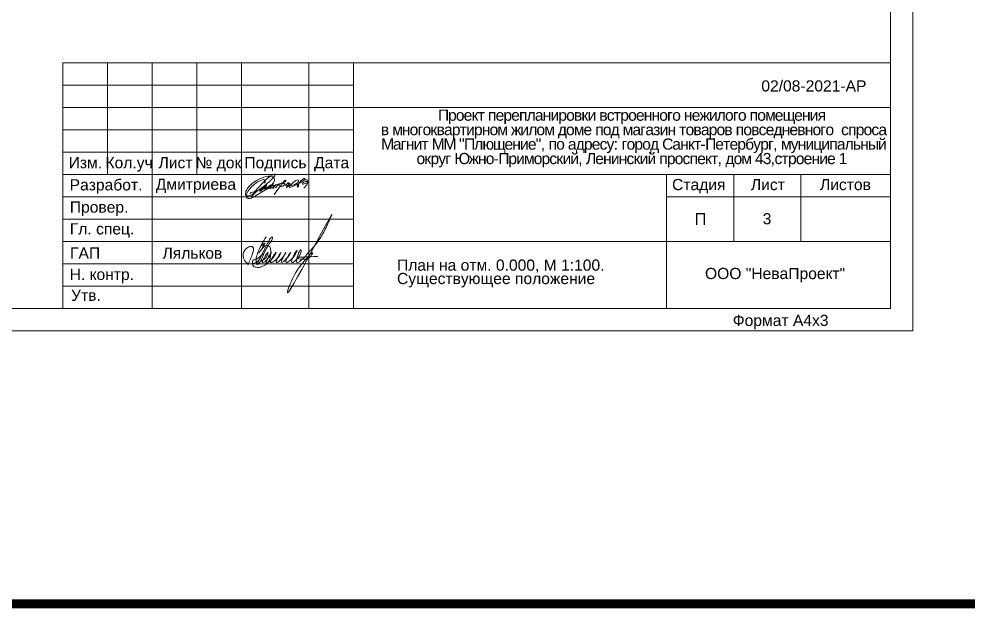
# Model space of a CAD drawing. Header units: metres. Extents: x -443 to 179, y -184 to -91.
# Drawn here: x -230.85 to -209.64, y -183.84 to -170.51 of the extents above; entities that cross this region are included whole.
import ezdxf
from ezdxf.enums import TextEntityAlignment as Align

# ---------------------------------------------------------------- set-up
doc = ezdxf.new("R2010")
doc.units = ezdxf.units.M
doc.header["$MEASUREMENT"] = 0
for name, color, linetype, lineweight in [('Level 1', 7, 'Continuous', 0), ('Level 50', 7, 'Continuous', 0), ('Level 63', 7, 'Continuous', 0)]:
    doc.layers.add(name, color=color, linetype=linetype, lineweight=lineweight)
doc.styles.add('GOST 2.304', font='CS_Gost2304.shx')
doc.styles.add('Style-Arial', font='arial.ttf')

msp = doc.modelspace()

# ---------------------------------------------------------------- linework, layer by layer
at = {"color": 1, "linetype": 'Continuous', "lineweight": 13}
msp.add_lwpolyline([(-442.29268327, -139.59917875, 0.5, 0.2, 0), (179.07218429, -139.59917875, 0.2, 0.2, 0), (179.07218429, -183.59219554, 0.2, 0.2, 0), (-442.29268327, -183.59219554, 0.2, 0.2, 0)], format="xyseb", close=True, dxfattribs=at)
at = {"color": 7, "linetype": 'Continuous', "lineweight": 13}
msp.add_lwpolyline([(-273.87556697, -147.78575835), (-210.87556697, -147.78575835), (-210.87556697, -177.48575835), (-273.87556697, -177.48575835)], close=True, dxfattribs=at)
at = {"color": 5, "linetype": 'Continuous', "lineweight": 20}
for points in [[(-225.15343414, -174.06229757), (-225.18464027, -174.03611568), (-225.20776358, -174.02699175), (-225.235757, -174.02334283), (-225.27956986, -174.02455892), (-225.32521063, -174.03307415), (-225.38119488, -174.04523896), (-225.44935052, -174.07504294), (-225.48099328, -174.08781579), (-225.54086845, -174.11719891), (-225.62484482, -174.17072446), (-225.66561677, -174.20843497), (-225.70517055, -174.24371265), (-225.7319458, -174.27838229), (-225.75324508, -174.31001105), (-225.76663206, -174.33373197), (-225.77880215, -174.36110312), (-225.78488785, -174.3902984), (-225.78975666, -174.41827758), (-225.78610473, -174.43834958), (-225.77271775, -174.45355527), (-225.75872104, -174.46328724), (-225.7319458, -174.46572007), (-225.67291935, -174.44443199), (-225.61571693, -174.41766954), (-225.57860853, -174.37661511), (-225.53382811, -174.31434067), (-225.47931264, -174.25304014), (-225.41895563, -174.18881983), (-225.35081033, -174.12168037), (-225.31089743, -174.08275966), (-225.24372615, -174.0311885), (-225.19669669, -174.00119667), (-225.16621397, -173.9865722), (-225.14853432, -173.98047867), (-225.1406091, -173.98047867), (-225.13207414, -173.98352544), (-225.12902677, -173.99022832), (-225.13390334, -174.00485279), (-225.16377633, -174.04933491), (-225.25522192, -174.14317529), (-225.35581349, -174.23031278), (-225.46554846, -174.31074673), (-225.54495314, -174.36893046), (-225.6565173, -174.47922336), (-225.61445225, -174.41828806)], [(-225.15343414, -174.06229757), (-225.14690665, -174.06750031), (-225.14044375, -174.08297107), (-225.13758886, -174.10009383), (-225.13924237, -174.12277472), (-225.16363552, -174.17438712), (-225.21372139, -174.23099609), (-225.26149622, -174.26873606), (-225.3551508, -174.3391651), (-225.52711331, -174.44389529), (-225.61127441, -174.49012823), (-225.65990829, -174.5152053), (-225.69503247, -174.5221497), (-225.72591178, -174.5221497), (-225.75022872, -174.51404747), (-225.76643958, -174.49514378), (-225.77107199, -174.47778278), (-225.76914204, -174.44306078), (-225.75894711, -174.4143865), (-225.73531612, -174.36908296), (-225.72136979, -174.34468855), (-225.70161163, -174.3168095), (-225.66868352, -174.27808841), (-225.64505253, -174.25640435), (-225.60155745, -174.21630617), (-225.54732231, -174.17526156), (-225.51555553, -174.15202891), (-225.48456512, -174.13305584), (-225.45473476, -174.11872917), (-225.41986894, -174.10478932), (-225.3884897, -174.09975544), (-225.36989546, -174.10401503), (-225.35013859, -174.12763449), (-225.35207501, -174.16054741), (-225.36098588, -174.17681079)], [(-225.10487002, -174.2167964), (-224.92607902, -174.16011412), (-224.90363262, -174.14751799), (-224.89457448, -174.14161362), (-224.89024306, -174.12901814), (-224.88906106, -174.11681537), (-224.89693719, -174.11209174), (-224.90796404, -174.11996424), (-224.97254913, -174.18727452), (-225.14782641, -174.43267232)], [(-224.83546148, -174.25317628), (-224.69940469, -174.2163186), (-224.62883338, -174.17501219), (-224.60530961, -174.14450984), (-224.60658074, -174.11082918), (-224.61993155, -174.10256789), (-224.66634352, -174.11972599), (-224.72102047, -174.16420942), (-224.80812301, -174.24999861), (-224.81130214, -174.26525011), (-224.80430831, -174.27351139), (-224.7756987, -174.26779225), (-224.70385496, -174.24237286), (-224.58369254, -174.17691879), (-224.54912384, -174.16216014), (-224.46710842, -174.10242521), (-224.46392929, -174.08336116), (-224.46647285, -174.0706518), (-224.48745306, -174.07319328), (-224.55484524, -174.13038673), (-224.61524488, -174.21681145), (-224.63300462, -174.25542977), (-224.62464276, -174.26657223), (-224.60155045, -174.25821539), (-224.59955978, -174.23831749), (-224.61110594, -174.22040866), (-224.62981903, -174.2136436), (-224.63220757, -174.2052861)], [(-224.40081944, -174.16467936), (-224.40679275, -174.14677054), (-224.41913466, -174.14358698), (-224.44700535, -174.14318903), (-224.48602432, -174.15870954), (-224.50394166, -174.17064854), (-224.51708061, -174.18776082), (-224.51708061, -174.19611832), (-224.5095158, -174.20089366), (-224.4987654, -174.20089366), (-224.47646884, -174.19572037), (-224.45377441, -174.18895466), (-224.4354592, -174.18298548), (-224.41953253, -174.17860743), (-224.40719063, -174.16985265), (-224.39922794, -174.16348487), (-224.39922794, -174.14756643), (-224.40081944, -174.12169935), (-224.40997705, -174.10538296), (-224.43705199, -174.10379118), (-224.45536721, -174.11254597)], [(-225.67384299, -174.41978428), (-225.68253555, -174.4141993), (-225.66763457, -174.39309972), (-225.3907284, -174.29691095), (-225.34757953, -174.25360957), (-225.32950846, -174.23056411), (-225.37873657, -174.25547821), (-225.41924112, -174.28973485), (-225.46784658, -174.35015047), (-225.46882964, -174.35585587), (-225.46638167, -174.35860942), (-225.46194303, -174.35845626), (-225.45582117, -174.35646785), (-225.44663902, -174.34973747), (-225.39050492, -174.2970052)], [(-225.33005748, -174.22946322), (-225.31678806, -174.22184925), (-225.31457649, -174.22430564), (-225.35266407, -174.28398755), (-225.3617558, -174.29921549), (-225.36347519, -174.30658336), (-225.36077273, -174.3092852), (-225.35168101, -174.3070749), (-225.22491488, -174.2216313), (-225.22530888, -174.21652346), (-225.23434893, -174.22123859), (-225.31100336, -174.30807107), (-225.30785781, -174.31435703), (-225.29370609, -174.3092492), (-225.16948869, -174.22595306), (-225.1639856, -174.21495197), (-225.17577849, -174.21652346), (-225.24574911, -174.29314029), (-225.24339028, -174.29981961), (-225.23788719, -174.3013911), (-225.23002526, -174.2994269), (-225.21666025, -174.28881853), (-225.18128158, -174.2762453), (-225.15808851, -174.25738546), (-225.13646886, -174.24638438), (-225.12192443, -174.23616872), (-225.11091825, -174.22713184), (-225.10934483, -174.2141659), (-225.11681405, -174.21534468), (-225.13764828, -174.23027547), (-225.15258542, -174.2452056), (-225.16830927, -174.25660005), (-225.17538578, -174.26956598), (-225.18206829, -174.28056706), (-225.182461, -174.28685367), (-225.18049487, -174.29235421), (-225.17656391, -174.29431907), (-225.16555773, -174.293533), (-225.15651638, -174.28960394), (-225.13922041, -174.28528218)], [(-225.11786299, -174.28746695), (-225.07043308, -174.2289972), (-225.0534368, -174.20884928), (-225.04276519, -174.20094798), (-225.03288289, -174.19936733), (-225.02893125, -174.20331798), (-225.02893125, -174.20687396), (-225.03406876, -174.22149123), (-225.04316049, -174.23215785)], [(-225.03999815, -174.27008436), (-225.01707377, -174.26376305), (-224.98150005, -174.2534911), (-224.95778509, -174.24519513), (-224.94039481, -174.23492318), (-224.92418911, -174.22583721), (-224.91075046, -174.2116146), (-224.91035517, -174.195812), (-224.91588797, -174.1887007), (-224.92853733, -174.18356473), (-224.94908995, -174.18356473), (-224.97952488, -174.19107136)], [(-224.8374599, -174.19592196), (-224.81808283, -174.17829196), (-224.81733745, -174.16761421), (-224.83721188, -174.17282872), (-224.85360747, -174.18648583), (-224.87497263, -174.20610228), (-224.88789068, -174.22249067), (-224.88863605, -174.23664455), (-224.88515851, -174.23912778), (-224.87770609, -174.23912778), (-224.86106118, -174.23639649), (-224.84342287, -174.23043714), (-224.82677797, -174.21926261), (-224.81211985, -174.20908229), (-224.7992018, -174.19790841), (-224.7939842, -174.18996195), (-224.79795909, -174.18896905), (-224.83174625, -174.22919552), (-224.87422726, -174.28158876)], [(-224.40798638, -174.17224032), (-224.40081944, -174.17980192), (-224.40002369, -174.18656699), (-224.41714398, -174.21482238), (-224.48283873, -174.29043518)]]:
    msp.add_lwpolyline(points, dxfattribs=at)
msp.add_spline([(-225.7398971, -176.01240891), (-225.6372317, -175.77759109), (-225.61204834, -175.68360553), (-225.61204834, -175.63040162), (-225.64327568, -175.59917428), (-225.69255595, -175.59917428), (-225.76990222, -175.64383017), (-225.82465474, -175.71361849), (-225.83910641, -175.75400683), (-225.83910641, -175.82262344), (-225.82205892, -175.88624554), (-225.77922203, -175.94694318), (-225.72996008, -175.97538459), (-225.66319746, -175.98652771), (-225.5951453, -175.96829319), (-225.53666919, -175.94169706), (-225.49656215, -175.91069728), (-225.42519837, -175.7870916), (-225.35900446, -175.65102809), (-225.30527899, -175.54060032), (-225.24904956, -175.44320808), (-225.2118361, -175.39104717), (-225.19447204, -175.38639448), (-225.18777855, -175.41137492), (-225.19879059, -175.45247242), (-225.23126343, -175.49731263), (-225.42249041, -175.86574325), (-225.48325841, -175.97099651), (-225.52877272, -175.99727421), (-225.54094612, -175.97618927), (-225.54659944, -175.95509077), (-225.55409156, -175.87962009), (-225.52096792, -175.75600095), (-225.42612583, -175.54930787), (-225.32786367, -175.37911281), (-225.42491739, -175.57642563), (-225.36177496, -175.52083253), (-225.49054718, -175.74387255), (-225.38979681, -175.61334839), (-225.31562581, -175.57052574), (-225.25937996, -175.58559677), (-225.23258134, -175.64572532), (-225.22467098, -175.74264582), (-225.2954501, -175.96546581), (-225.38321733, -176.0297546), (-225.44777633, -176.05668787), (-225.54698132, -176.06043997), (-225.6157598, -176.03127887), (-225.62827467, -176.00960248), (-225.63583096, -175.95898787), (-225.62206307, -175.90760539), (-225.54634757, -175.88002111), (-225.3934452, -175.74304773), (-225.50893901, -175.97027621), (-225.44948076, -175.93594798), (-225.29524343, -175.78171065), (-225.28312437, -175.73648171), (-225.4082917, -175.95327788), (-225.27532636, -175.85229233), (-225.20696918, -175.72938261), (-225.32432391, -175.96241044), (-225.16245686, -175.83481317), (-225.10399914, -175.72938261), (-225.22720513, -175.94696048), (-225.06109424, -175.84095357), (-224.99461598, -175.72938261), (-225.10440978, -175.94923348), (-224.93453716, -175.81273865), (-224.88702605, -175.72938261), (-224.98864258, -175.94603332), (-224.79105104, -175.75399187), (-224.78618083, -175.74177615), (-224.88464907, -175.93408457), (-224.64049057, -175.7071237), (-224.63782535, -175.69717697), (-224.76190915, -175.93763843), (-224.54283881, -175.7070316), (-224.54283881, -175.67808653), (-224.6520477, -175.92592344), (-224.35179286, -175.7010669), (-224.00773408, -175.20798967), (-223.8727791, -174.91746931), (-224.85027907, -176.61054893), (-224.66716651, -176.1785683), (-224.44243141, -175.88797645), (-224.28928936, -175.7348344), (-224.34490683, -175.83116669), (-224.61497212, -175.86353648), (-224.17227297, -175.82097251)], degree=3, dxfattribs=at)
at = {"layer": 'Level 50', "color": 7, "linetype": 'Continuous', "lineweight": 13}
msp.add_line((-211.37556697, -176.98575835), (-211.37556697, -148.28575835), dxfattribs=at)
at = {"layer": 'Level 63', "color": 7, "linetype": 'Continuous', "lineweight": 0}
for p, q in [((-229.87556697, -171.48575835), (-211.37556697, -171.48575835)), ((-229.87556697, -171.98575835), (-223.37556697, -171.98575835)), ((-229.87556697, -172.48575835), (-223.37556697, -172.48575835)), ((-229.87556697, -172.98575835), (-223.37556697, -172.98575835)), ((-229.87556697, -174.48575835), (-223.37556697, -174.48575835)), ((-229.87556697, -174.98575835), (-223.37556697, -174.98575835)), ((-229.87556697, -175.48575835), (-223.37556697, -175.48575835)), ((-229.87556697, -175.98575835), (-223.37556697, -175.98575835)), ((-229.87556697, -176.48575835), (-223.37556697, -176.48575835))]:
    msp.add_line(p, q, dxfattribs=at)
at = {"layer": 'Level 63', "color": 7, "linetype": 'Continuous', "lineweight": 13}
for p, q in [((-228.87556697, -171.48575835), (-228.87556697, -173.98575835)), ((-227.87556697, -171.48575835), (-227.87556697, -176.98575835)), ((-226.87556697, -171.48575835), (-226.87556697, -173.98575835)), ((-225.87556697, -171.48575835), (-225.87556697, -176.98575835)), ((-224.37556697, -171.48575835), (-224.37556697, -176.98575835)), ((-223.37556697, -171.48575835), (-223.37556697, -176.98575835)), ((-223.37556697, -172.48575835), (-211.37556697, -172.48575835)), ((-229.87556697, -173.48575835), (-223.37556697, -173.48575835)), ((-229.87556697, -173.98575835), (-223.37556697, -173.98575835)), ((-223.37556697, -173.98575835), (-211.37556697, -173.98575835)), ((-216.37556697, -174.48575835), (-211.37556697, -174.48575835)), ((-223.37556697, -175.48575835), (-211.37556697, -175.48575835)), ((-271.87556697, -176.98575835), (-211.37556697, -176.98575835)), ((-229.87556697, -176.98575835), (-211.37556697, -176.98575835))]:
    msp.add_line(p, q, dxfattribs=at)
at = {"layer": 'Level 63', "color": 7, "linetype": 'Continuous', "lineweight": 0}
msp.add_lwpolyline([(-229.87556697, -171.48575835), (-229.87556697, -176.98575835)], dxfattribs=at)
at = {"layer": 'Level 63', "color": 7, "linetype": 'Continuous', "lineweight": 13, "flags": 128}
for points in [[(-216.37556697, -173.98575835), (-216.37556697, -176.98575835)], [(-214.87556697, -173.98575835), (-214.87556697, -175.48575835)], [(-213.37556697, -173.98575835), (-213.37556697, -175.48575835)]]:
    msp.add_lwpolyline(points, dxfattribs=at)

# ---------------------------------------------------------------- texts
at = {"color": 7, "linetype": 'Continuous', "lineweight": 13, "style": 'Style-Arial'}
for s, height, p in [('02/08-2021-АР ', 0.25, (-213.03557939, -171.87894378)), ('П', 0.2625, (-215.61931146, -174.84968235))]:
    msp.add_text(s, height=height, dxfattribs=at).set_placement(p, align=Align.TOP_CENTER)
at = {"color": 7, "lineweight": 13, "style": 'Style-Arial'}
msp.add_text('Ляльков', height=0.25, dxfattribs=at).set_placement((-227.64386053, -175.62040182), align=Align.TOP_LEFT)
at = {"color": 7, "linetype": 'Continuous', "lineweight": 13, "insert": (-217.15986289, -172.53268933), "char_height": 0.25, "width": 13.7464597137, "attachment_point": 2, "line_spacing_factor": 0.776524, "style": 'Style-Arial'}
msp.add_mtext('{\\T0.9;Проект перепланировки встроенного нежилого помещения\\P в многоквартирном жилом доме под магазин товаров повседневного  спроса \\P Магнит ММ "Плющение", по адресу: город Санкт-Петербург, муниципальный \\Pокруг Южно-Приморский, Ленинский проспект, дом 43,строение 1}', dxfattribs=at)
at = {"color": 7, "linetype": 'Continuous', "lineweight": 0, "char_height": 0.25}
for s, insert, attachment_point, line_spacing_factor, style in [('\\fArial|b0|i0|c204204|p39;3', (-214.13164298, -174.97638106), 5, 0.72, 'GOST 2.304'), ('План на отм. 0.000, М 1:100.\\PСуществующее положение', (-222.40291952, -175.88786528), 1, 0.72, 'Style-Arial'), ('Формат А4х3', (-213.82744079, -177.28684917), 5, 1.214483, 'Style-Arial')]:
    msp.add_mtext(s, dxfattribs=dict(at, insert=insert, attachment_point=attachment_point, line_spacing_factor=line_spacing_factor, style=style))
at = {"layer": 'Level 1', "color": 7, "linetype": 'Continuous', "lineweight": 0, "style": 'Style-Arial'}
msp.add_text('Дмитриева', height=0.25, dxfattribs=at).set_placement((-226.89730828, -174.20329016), align=Align.MIDDLE_CENTER)
at = {"layer": 'Level 63', "color": 7, "linetype": 'Continuous', "lineweight": 0, "style": 'Style-Arial'}
for s, p in [('Изм.', (-229.36851914, -173.72074835)), ('Кол.уч', (-228.391199, -173.72074835)), ('Лист', (-227.35280133, -173.72074835)), ('№ док', (-226.39390002, -173.72074835)), ('Подпись', (-225.1199007, -173.72074835)), ('Дата', (-223.86442358, -173.72074835)), ('Разработ.', (-228.90662095, -174.21671066)), ('Стадия', (-215.65712222, -174.21074835)), ('Лист', (-214.11280133, -174.21074835)), ('Листов', (-212.37931027, -174.21074835)), ('Провер.', (-229.06125811, -174.71444173)), ('Гл. спец.', (-228.99498504, -175.20167153)), ('ГАП', (-229.37437347, -175.74317501)), ('Н. контр.', (-229.00008594, -176.22074835)), ('Утв.', (-229.35603372, -176.68755825))]:
    msp.add_text(s, height=0.25, dxfattribs=at).set_placement(p, align=Align.MIDDLE_CENTER)
at = {"layer": 'Level 63', "color": 7, "linetype": 'Continuous', "lineweight": 0, "insert": (-213.95262259, -176.23792618), "char_height": 0.25, "attachment_point": 5, "line_spacing_factor": 0.6, "style": 'GOST 2.304'}
msp.add_mtext('\\fArial|b0|i0|c204204|p39;ООО "НеваПроект"', dxfattribs=at)

doc.saveas('drawing.dxf')
